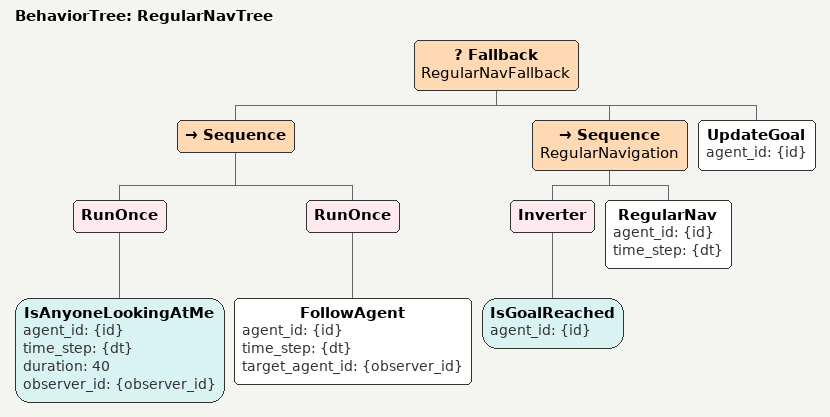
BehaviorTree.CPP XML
<?xml version='1.0' encoding='UTF-8'?>
<root main_tree_to_execute="RegularNavTree" BTCPP_format="4">

    <BehaviorTree ID="RegularNavTree">
        <Fallback name="RegularNavFallback">

            <Sequence>
                <RunOnce>
                    <IsAnyoneLookingAtMe agent_id="{id}" time_step="{dt}" duration="40" observer_id="{observer_id}"/>
                </RunOnce>
                <RunOnce>
                    <FollowAgent agent_id="{id}" time_step="{dt}" target_agent_id="{observer_id}"/>
                </RunOnce>
            </Sequence>

            <Sequence name="RegularNavigation">
                <Inverter>
                    <IsGoalReached agent_id="{id}" />
                </Inverter>
                <RegularNav agent_id="{id}" time_step="{dt}" />
            </Sequence>
            <UpdateGoal agent_id="{id}" />
        </Fallback>
    </BehaviorTree>

</root>
